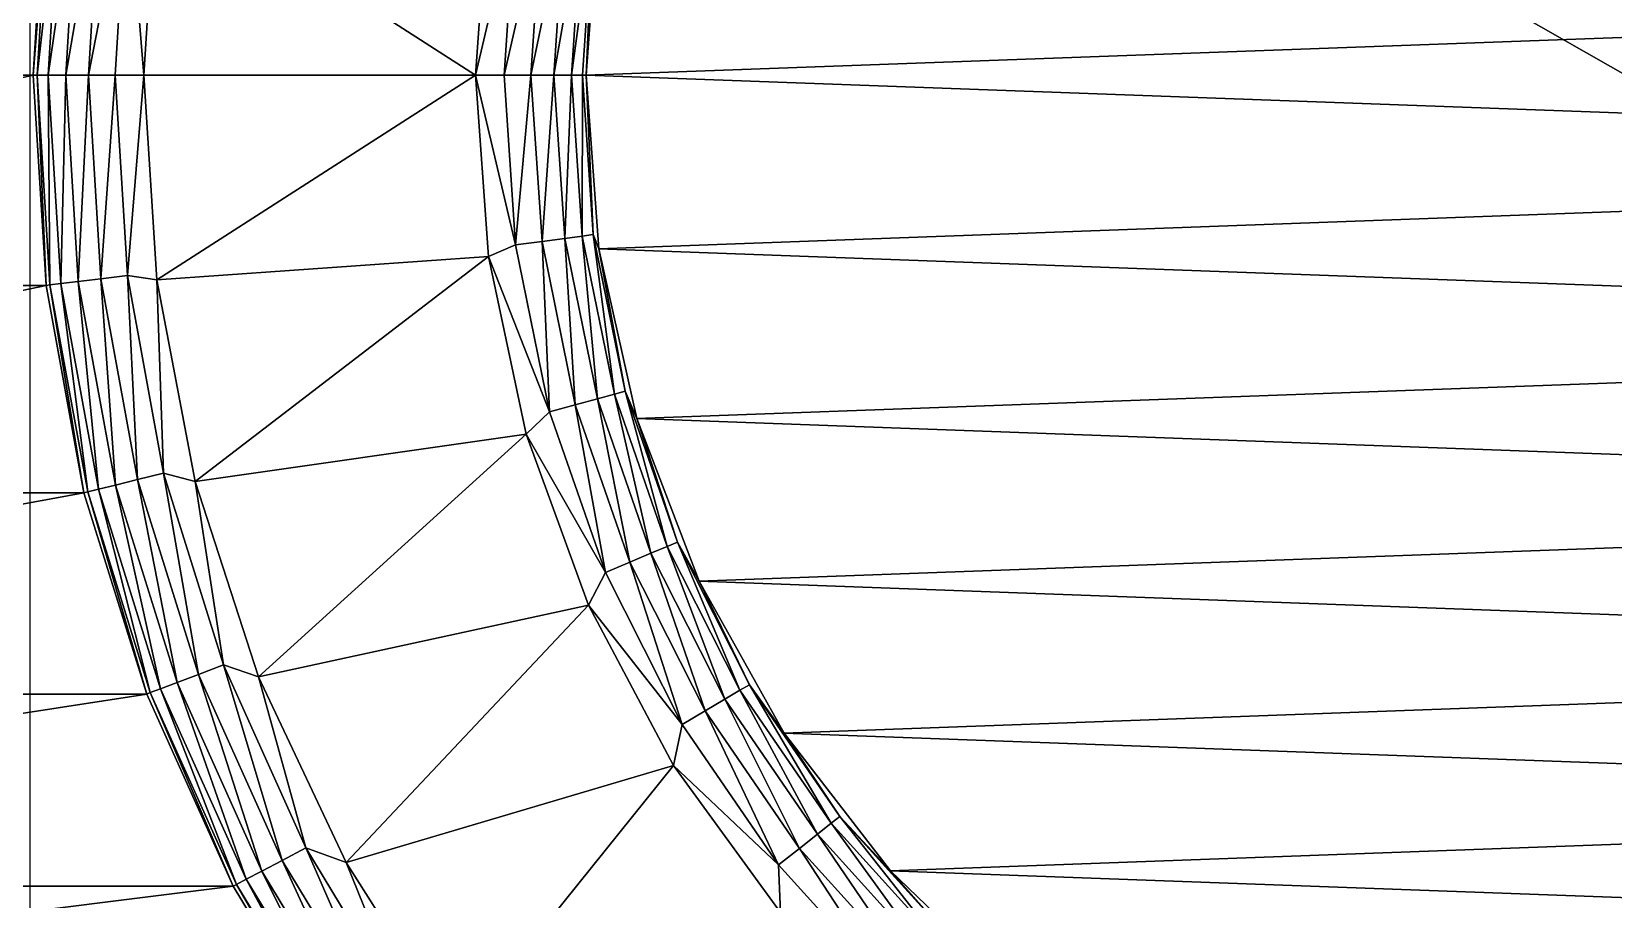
# Model space of a CAD drawing. Extents: x 464 to 15145, y 328 to 7622.
# Drawn here: x 6346 to 7666, y 3287 to 4012 of the extents above; entities that cross this region are included whole.
import ezdxf

# ---------------------------------------------------------------- set-up
doc = ezdxf.new("R2010")
doc.units = 0
doc.layers.get('0').update_dxf_attribs({"linetype": 'CONTINUOUS'})

msp = doc.modelspace()

# ---------------------------------------------------------------- linework, layer by layer
at = {"color": 7}
for points in [[(6344.4, 4734.4, -4432), (9264.7, 3216.1, -4432), (6488.9, 4797.1, -4432), (6344.4, 4734.4, -4432)], [(6488.9, 4797.1, -4432), (9264.7, 3216.1, -4432), (9264.7, 4734.4, -4432), (6488.9, 4797.1, -4432)], [(6344.4, 3216.1, -4432), (9120.2, 3153.3, -4432), (6344.4, 4734.4, -4432), (6344.4, 3216.1, -4432)], [(9120.2, 3153.3, -4432), (9264.7, 3216.1, -4432), (6344.4, 4734.4, -4432), (9120.2, 3153.3, -4432)], [(6357.8, 4150.9, -3744.1), (5568.7, 3975.2, -3744.1), (5558, 4150.9, -3744.1), (6357.8, 4150.9, -3744.1)], [(6347.2, 3975.2, -3744.1), (5568.7, 3975.2, -3744.1), (6357.8, 4150.9, -3744.1), (6347.2, 3975.2, -3744.1)], [(6357.8, 4150.9, -96.9), (6360.9, 4150.5, -73.1), (6347.2, 3975.2, -96.9), (6357.8, 4150.9, -96.9)], [(6357.8, 4150.9, -3744.1), (6357.8, 4150.9, -96.9), (6347.2, 3975.2, -3744.1), (6357.8, 4150.9, -3744.1)], [(6347.2, 3975.2, -3744.1), (6357.8, 4150.9, -96.9), (6347.2, 3975.2, -96.9), (6347.2, 3975.2, -3744.1)], [(6347.2, 3975.2, -96.9), (6360.9, 4150.5, -73.1), (6350.3, 3975.2, -73.1), (6347.2, 3975.2, -96.9)], [(6370.1, 4149.4, -50.8), (6350.3, 3975.2, -73.1), (6360.9, 4150.5, -73.1), (6370.1, 4149.4, -50.8)], [(6370.1, 4149.4, -50.8), (6359.5, 3975.2, -50.8), (6350.3, 3975.2, -73.1), (6370.1, 4149.4, -50.8)], [(6384.6, 4147.7, -31.7), (6359.5, 3975.2, -50.8), (6370.1, 4149.4, -50.8), (6384.6, 4147.7, -31.7)], [(6384.6, 4147.7, -31.7), (6374.2, 3975.2, -31.7), (6359.5, 3975.2, -50.8), (6384.6, 4147.7, -31.7)], [(6403.6, 4145.4, -17), (6374.2, 3975.2, -31.7), (6384.6, 4147.7, -31.7), (6403.6, 4145.4, -17)], [(6403.6, 4145.4, -17), (6393.3, 3975.2, -17), (6374.2, 3975.2, -31.7), (6403.6, 4145.4, -17)], [(6425.7, 4142.7, -7.8), (6393.3, 3975.2, -17), (6403.6, 4145.4, -17), (6425.7, 4142.7, -7.8)], [(6425.7, 4142.7, -7.8), (6415.6, 3975.2, -7.8), (6393.3, 3975.2, -17), (6425.7, 4142.7, -7.8)], [(6439.5, 3975.2, -4.6), (6415.6, 3975.2, -7.8), (6425.7, 4142.7, -7.8), (6439.5, 3975.2, -4.6)], [(6450.3, 4146.3, -4.6), (6439.5, 3975.2, -4.6), (6425.7, 4142.7, -7.8), (6450.3, 4146.3, -4.6)], [(6716.5, 3975.2, -4.6), (6439.5, 3975.2, -4.6), (6450.3, 4146.3, -4.6), (6716.5, 3975.2, -4.6)], [(6716.5, 3975.2, -4.6), (6450.3, 4146.3, -4.6), (6727.1, 4126.7, -4.6), (6716.5, 3975.2, -4.6)], [(6749.9, 4117.1, -7.8), (6716.5, 3975.2, -4.6), (6727.1, 4126.7, -4.6), (6749.9, 4117.1, -7.8)], [(6749.9, 4117.1, -7.8), (6740.4, 3975.2, -7.8), (6716.5, 3975.2, -4.6), (6749.9, 4117.1, -7.8)], [(6772, 4114.1, -17), (6740.4, 3975.2, -7.8), (6749.9, 4117.1, -7.8), (6772, 4114.1, -17)], [(6772, 4114.1, -17), (6762.7, 3975.2, -17), (6740.4, 3975.2, -7.8), (6772, 4114.1, -17)], [(6790.9, 4111.6, -31.7), (6762.7, 3975.2, -17), (6772, 4114.1, -17), (6790.9, 4111.6, -31.7)], [(6790.9, 4111.6, -31.7), (6781.8, 3975.2, -31.7), (6762.7, 3975.2, -17), (6790.9, 4111.6, -31.7)], [(6805.4, 4109.6, -50.8), (6781.8, 3975.2, -31.7), (6790.9, 4111.6, -31.7), (6805.4, 4109.6, -50.8)], [(6805.4, 4109.6, -50.8), (6796.5, 3975.2, -50.8), (6781.8, 3975.2, -31.7), (6805.4, 4109.6, -50.8)], [(6814.6, 4108.4, -73.1), (6796.5, 3975.2, -50.8), (6805.4, 4109.6, -50.8), (6814.6, 4108.4, -73.1)], [(6814.6, 4108.4, -73.1), (6805.7, 3975.2, -73.1), (6796.5, 3975.2, -50.8), (6814.6, 4108.4, -73.1)], [(6808.8, 3975.2, -96.9), (6805.7, 3975.2, -73.1), (6814.6, 4108.4, -73.1), (6808.8, 3975.2, -96.9)], [(6819.4, 4120.2, -96.9), (6808.8, 3975.2, -96.9), (6814.6, 4108.4, -73.1), (6819.4, 4120.2, -96.9)], [(6808.8, 3975.2, -3744.1), (6808.8, 3975.2, -1874.4), (6819.4, 4120.2, -3744.1), (6808.8, 3975.2, -3744.1)], [(6819.4, 4120.2, -3744.1), (6808.8, 3975.2, -1874.4), (6819.4, 4120.2, -1874.4), (6819.4, 4120.2, -3744.1)], [(6819.4, 4120.2, -96.9), (6819.4, 4120.2, -1874.4), (6808.8, 3975.2, -96.9), (6819.4, 4120.2, -96.9)], [(6808.8, 3975.2, -96.9), (6819.4, 4120.2, -1874.4), (6808.8, 3975.2, -1874.4), (6808.8, 3975.2, -96.9)], [(6819.4, 4120.2, -3744.1), (8797.7, 4047.9, -3744.1), (6808.8, 3975.2, -3744.1), (6819.4, 4120.2, -3744.1)], [(6808.8, 3975.2, -3744.1), (8797.7, 4047.9, -3744.1), (8797.7, 3902.6, -3744.1), (6808.8, 3975.2, -3744.1)], [(6357.8, 3799.6, -3744.1), (5558, 3799.6, -3744.1), (6347.2, 3975.2, -3744.1), (6357.8, 3799.6, -3744.1)], [(6347.2, 3975.2, -3744.1), (5558, 3799.6, -3744.1), (5568.7, 3975.2, -3744.1), (6347.2, 3975.2, -3744.1)], [(6347.2, 3975.2, -96.9), (6350.3, 3975.2, -73.1), (6357.8, 3799.6, -96.9), (6347.2, 3975.2, -96.9)], [(6347.2, 3975.2, -3744.1), (6347.2, 3975.2, -96.9), (6357.8, 3799.6, -3744.1), (6347.2, 3975.2, -3744.1)], [(6357.8, 3799.6, -3744.1), (6347.2, 3975.2, -96.9), (6357.8, 3799.6, -96.9), (6357.8, 3799.6, -3744.1)], [(6357.8, 3799.6, -96.9), (6350.3, 3975.2, -73.1), (6360.9, 3800, -73.1), (6357.8, 3799.6, -96.9)], [(6359.5, 3975.2, -50.8), (6360.9, 3800, -73.1), (6350.3, 3975.2, -73.1), (6359.5, 3975.2, -50.8)], [(6370.1, 3801.1, -50.8), (6360.9, 3800, -73.1), (6359.5, 3975.2, -50.8), (6370.1, 3801.1, -50.8)], [(6374.2, 3975.2, -31.7), (6370.1, 3801.1, -50.8), (6359.5, 3975.2, -50.8), (6374.2, 3975.2, -31.7)], [(6384.6, 3802.8, -31.7), (6370.1, 3801.1, -50.8), (6374.2, 3975.2, -31.7), (6384.6, 3802.8, -31.7)], [(6393.3, 3975.2, -17), (6384.6, 3802.8, -31.7), (6374.2, 3975.2, -31.7), (6393.3, 3975.2, -17)], [(6403.6, 3805.1, -17), (6384.6, 3802.8, -31.7), (6393.3, 3975.2, -17), (6403.6, 3805.1, -17)], [(6403.6, 3805.1, -17), (6393.3, 3975.2, -17), (6415.6, 3975.2, -7.8), (6403.6, 3805.1, -17)], [(6403.6, 3805.1, -17), (6415.6, 3975.2, -7.8), (6425.7, 3807.8, -7.8), (6403.6, 3805.1, -17)], [(6439.5, 3975.2, -4.6), (6425.7, 3807.8, -7.8), (6415.6, 3975.2, -7.8), (6439.5, 3975.2, -4.6)], [(6450.3, 3804.2, -4.6), (6425.7, 3807.8, -7.8), (6439.5, 3975.2, -4.6), (6450.3, 3804.2, -4.6)], [(6450.3, 3804.2, -4.6), (6439.5, 3975.2, -4.6), (6716.5, 3975.2, -4.6), (6450.3, 3804.2, -4.6)], [(6727.1, 3823.8, -4.6), (6450.3, 3804.2, -4.6), (6716.5, 3975.2, -4.6), (6727.1, 3823.8, -4.6)], [(6727.1, 3823.8, -4.6), (6716.5, 3975.2, -4.6), (6749.9, 3833.4, -7.8), (6727.1, 3823.8, -4.6)], [(6749.9, 3833.4, -7.8), (6716.5, 3975.2, -4.6), (6740.4, 3975.2, -7.8), (6749.9, 3833.4, -7.8)], [(6749.9, 3833.4, -7.8), (6740.4, 3975.2, -7.8), (6762.7, 3975.2, -17), (6749.9, 3833.4, -7.8)], [(6772, 3836.4, -17), (6749.9, 3833.4, -7.8), (6762.7, 3975.2, -17), (6772, 3836.4, -17)], [(6772, 3836.4, -17), (6762.7, 3975.2, -17), (6781.8, 3975.2, -31.7), (6772, 3836.4, -17)], [(6790.9, 3838.9, -31.7), (6772, 3836.4, -17), (6781.8, 3975.2, -31.7), (6790.9, 3838.9, -31.7)], [(6790.9, 3838.9, -31.7), (6781.8, 3975.2, -31.7), (6796.5, 3975.2, -50.8), (6790.9, 3838.9, -31.7)], [(6805.4, 3840.9, -50.8), (6790.9, 3838.9, -31.7), (6796.5, 3975.2, -50.8), (6805.4, 3840.9, -50.8)], [(6805.4, 3840.9, -50.8), (6796.5, 3975.2, -50.8), (6805.7, 3975.2, -73.1), (6805.4, 3840.9, -50.8)], [(6814.6, 3842.1, -73.1), (6805.4, 3840.9, -50.8), (6805.7, 3975.2, -73.1), (6814.6, 3842.1, -73.1)], [(6808.8, 3975.2, -96.9), (6814.6, 3842.1, -73.1), (6805.7, 3975.2, -73.1), (6808.8, 3975.2, -96.9)], [(6819.4, 3830.3, -96.9), (6814.6, 3842.1, -73.1), (6808.8, 3975.2, -96.9), (6819.4, 3830.3, -96.9)], [(6819.4, 3830.3, -3744.1), (6819.4, 3830.3, -1874.4), (6808.8, 3975.2, -3744.1), (6819.4, 3830.3, -3744.1)], [(6808.8, 3975.2, -3744.1), (6819.4, 3830.3, -1874.4), (6808.8, 3975.2, -1874.4), (6808.8, 3975.2, -3744.1)], [(6808.8, 3975.2, -96.9), (6808.8, 3975.2, -1874.4), (6819.4, 3830.3, -96.9), (6808.8, 3975.2, -96.9)], [(6819.4, 3830.3, -96.9), (6808.8, 3975.2, -1874.4), (6819.4, 3830.3, -1874.4), (6819.4, 3830.3, -96.9)], [(6808.8, 3975.2, -3744.1), (8797.7, 3902.6, -3744.1), (6819.4, 3830.3, -3744.1), (6808.8, 3975.2, -3744.1)], [(6819.4, 3830.3, -3744.1), (8797.7, 3902.6, -3744.1), (8776.5, 3758.7, -3744.1), (6819.4, 3830.3, -3744.1)], [(6778.2, 3694.1, -7.8), (6727.1, 3823.8, -4.6), (6749.9, 3833.4, -7.8), (6778.2, 3694.1, -7.8)], [(6778.2, 3694.1, -7.8), (6749.9, 3833.4, -7.8), (6772, 3836.4, -17), (6778.2, 3694.1, -7.8)], [(6799.7, 3700, -17), (6772, 3836.4, -17), (6790.9, 3838.9, -31.7), (6799.7, 3700, -17)], [(6799.7, 3700, -17), (6778.2, 3694.1, -7.8), (6772, 3836.4, -17), (6799.7, 3700, -17)], [(6818.1, 3705, -31.7), (6790.9, 3838.9, -31.7), (6805.4, 3840.9, -50.8), (6818.1, 3705, -31.7)], [(6818.1, 3705, -31.7), (6799.7, 3700, -17), (6790.9, 3838.9, -31.7), (6818.1, 3705, -31.7)], [(6832.3, 3708.9, -50.8), (6805.4, 3840.9, -50.8), (6814.6, 3842.1, -73.1), (6832.3, 3708.9, -50.8)], [(6832.3, 3708.9, -50.8), (6818.1, 3705, -31.7), (6805.4, 3840.9, -50.8), (6832.3, 3708.9, -50.8)], [(6814.6, 3842.1, -73.1), (6819.4, 3830.3, -96.9), (6841.2, 3711.3, -73.1), (6814.6, 3842.1, -73.1)], [(6841.2, 3711.3, -73.1), (6832.3, 3708.9, -50.8), (6814.6, 3842.1, -73.1), (6841.2, 3711.3, -73.1)], [(6841.2, 3711.3, -73.1), (6819.4, 3830.3, -96.9), (6851, 3688.4, -96.9), (6841.2, 3711.3, -73.1)], [(6851, 3688.4, -3744.1), (6851, 3688.4, -1874.4), (6819.4, 3830.3, -3744.1), (6851, 3688.4, -3744.1)], [(6819.4, 3830.3, -3744.1), (6851, 3688.4, -1874.4), (6819.4, 3830.3, -1874.4), (6819.4, 3830.3, -3744.1)], [(6819.4, 3830.3, -96.9), (6819.4, 3830.3, -1874.4), (6851, 3688.4, -96.9), (6819.4, 3830.3, -96.9)], [(6851, 3688.4, -96.9), (6819.4, 3830.3, -1874.4), (6851, 3688.4, -1874.4), (6851, 3688.4, -96.9)], [(6819.4, 3830.3, -3744.1), (8776.5, 3758.7, -3744.1), (6851, 3688.4, -3744.1), (6819.4, 3830.3, -3744.1)], [(6727.1, 3823.8, -4.6), (6482.4, 3635.8, -4.6), (6450.3, 3804.2, -4.6), (6727.1, 3823.8, -4.6)], [(6758.6, 3675.3, -4.6), (6482.4, 3635.8, -4.6), (6727.1, 3823.8, -4.6), (6758.6, 3675.3, -4.6)], [(6758.6, 3675.3, -4.6), (6727.1, 3823.8, -4.6), (6778.2, 3694.1, -7.8), (6758.6, 3675.3, -4.6)], [(6403.6, 3805.1, -17), (6415.8, 3632.9, -31.7), (6384.6, 3802.8, -31.7), (6403.6, 3805.1, -17)], [(6425.7, 3807.8, -7.8), (6434.3, 3637.5, -17), (6403.6, 3805.1, -17), (6425.7, 3807.8, -7.8)], [(6434.3, 3637.5, -17), (6415.8, 3632.9, -31.7), (6403.6, 3805.1, -17), (6434.3, 3637.5, -17)], [(6425.7, 3807.8, -7.8), (6450.3, 3804.2, -4.6), (6456, 3642.8, -7.8), (6425.7, 3807.8, -7.8)], [(6425.7, 3807.8, -7.8), (6456, 3642.8, -7.8), (6434.3, 3637.5, -17), (6425.7, 3807.8, -7.8)], [(6456, 3642.8, -7.8), (6450.3, 3804.2, -4.6), (6482.4, 3635.8, -4.6), (6456, 3642.8, -7.8)], [(5558, 3799.6, -3744.1), (6357.8, 3799.6, -3744.1), (5526.3, 3626.5, -3744.1), (5558, 3799.6, -3744.1)], [(5526.3, 3626.5, -3744.1), (6357.8, 3799.6, -3744.1), (6389.5, 3626.5, -3744.1), (5526.3, 3626.5, -3744.1)], [(6357.8, 3799.6, -96.9), (6360.9, 3800, -73.1), (6389.5, 3626.5, -96.9), (6357.8, 3799.6, -96.9)], [(6357.8, 3799.6, -3744.1), (6357.8, 3799.6, -96.9), (6389.5, 3626.5, -3744.1), (6357.8, 3799.6, -3744.1)], [(6389.5, 3626.5, -3744.1), (6357.8, 3799.6, -96.9), (6389.5, 3626.5, -96.9), (6389.5, 3626.5, -3744.1)], [(6370.1, 3801.1, -50.8), (6392.6, 3627.2, -73.1), (6360.9, 3800, -73.1), (6370.1, 3801.1, -50.8)], [(6389.5, 3626.5, -96.9), (6360.9, 3800, -73.1), (6392.6, 3627.2, -73.1), (6389.5, 3626.5, -96.9)], [(6384.6, 3802.8, -31.7), (6401.5, 3629.4, -50.8), (6370.1, 3801.1, -50.8), (6384.6, 3802.8, -31.7)], [(6401.5, 3629.4, -50.8), (6392.6, 3627.2, -73.1), (6370.1, 3801.1, -50.8), (6401.5, 3629.4, -50.8)], [(6415.8, 3632.9, -31.7), (6401.5, 3629.4, -50.8), (6384.6, 3802.8, -31.7), (6415.8, 3632.9, -31.7)], [(6851, 3688.4, -3744.1), (8776.5, 3758.7, -3744.1), (8734.6, 3619.5, -3744.1), (6851, 3688.4, -3744.1)], [(6876.4, 3581.7, -50.8), (6832.3, 3708.9, -50.8), (6841.2, 3711.3, -73.1), (6876.4, 3581.7, -50.8)], [(6841.2, 3711.3, -73.1), (6851, 3688.4, -96.9), (6884.9, 3585.3, -73.1), (6841.2, 3711.3, -73.1)], [(6884.9, 3585.3, -73.1), (6876.4, 3581.7, -50.8), (6841.2, 3711.3, -73.1), (6884.9, 3585.3, -73.1)], [(6824.8, 3559.8, -7.8), (6778.2, 3694.1, -7.8), (6799.7, 3700, -17), (6824.8, 3559.8, -7.8)], [(6845.3, 3568.5, -17), (6799.7, 3700, -17), (6818.1, 3705, -31.7), (6845.3, 3568.5, -17)], [(6845.3, 3568.5, -17), (6824.8, 3559.8, -7.8), (6799.7, 3700, -17), (6845.3, 3568.5, -17)], [(6862.9, 3576, -31.7), (6818.1, 3705, -31.7), (6832.3, 3708.9, -50.8), (6862.9, 3576, -31.7)], [(6862.9, 3576, -31.7), (6845.3, 3568.5, -17), (6818.1, 3705, -31.7), (6862.9, 3576, -31.7)], [(6876.4, 3581.7, -50.8), (6862.9, 3576, -31.7), (6832.3, 3708.9, -50.8), (6876.4, 3581.7, -50.8)], [(6824.8, 3559.8, -7.8), (6758.6, 3675.3, -4.6), (6778.2, 3694.1, -7.8), (6824.8, 3559.8, -7.8)], [(6884.9, 3585.3, -73.1), (6851, 3688.4, -96.9), (6903, 3552.6, -96.9), (6884.9, 3585.3, -73.1)], [(6903, 3552.6, -3744.1), (6903, 3552.6, -1874.4), (6851, 3688.4, -3744.1), (6903, 3552.6, -3744.1)], [(6851, 3688.4, -3744.1), (6903, 3552.6, -1874.4), (6851, 3688.4, -1874.4), (6851, 3688.4, -3744.1)], [(6851, 3688.4, -96.9), (6851, 3688.4, -1874.4), (6903, 3552.6, -96.9), (6851, 3688.4, -96.9)], [(6903, 3552.6, -96.9), (6851, 3688.4, -1874.4), (6903, 3552.6, -1874.4), (6903, 3552.6, -96.9)], [(6851, 3688.4, -3744.1), (8734.6, 3619.5, -3744.1), (6903, 3552.6, -3744.1), (6851, 3688.4, -3744.1)], [(6758.6, 3675.3, -4.6), (6535.3, 3472.7, -4.6), (6482.4, 3635.8, -4.6), (6758.6, 3675.3, -4.6)], [(6810.6, 3532.7, -4.6), (6535.3, 3472.7, -4.6), (6758.6, 3675.3, -4.6), (6810.6, 3532.7, -4.6)], [(6810.6, 3532.7, -4.6), (6758.6, 3675.3, -4.6), (6824.8, 3559.8, -7.8), (6810.6, 3532.7, -4.6)], [(6415.8, 3632.9, -31.7), (6453.4, 3462.8, -50.8), (6401.5, 3629.4, -50.8), (6415.8, 3632.9, -31.7)], [(6434.3, 3637.5, -17), (6467.2, 3468, -31.7), (6415.8, 3632.9, -31.7), (6434.3, 3637.5, -17)], [(6467.2, 3468, -31.7), (6453.4, 3462.8, -50.8), (6415.8, 3632.9, -31.7), (6467.2, 3468, -31.7)], [(6456, 3642.8, -7.8), (6485, 3474.8, -17), (6434.3, 3637.5, -17), (6456, 3642.8, -7.8)], [(6485, 3474.8, -17), (6467.2, 3468, -31.7), (6434.3, 3637.5, -17), (6485, 3474.8, -17)], [(6456, 3642.8, -7.8), (6482.4, 3635.8, -4.6), (6505.9, 3482.7, -7.8), (6456, 3642.8, -7.8)], [(6456, 3642.8, -7.8), (6505.9, 3482.7, -7.8), (6485, 3474.8, -17), (6456, 3642.8, -7.8)], [(6505.9, 3482.7, -7.8), (6482.4, 3635.8, -4.6), (6535.3, 3472.7, -4.6), (6505.9, 3482.7, -7.8)], [(5526.3, 3626.5, -3744.1), (6389.5, 3626.5, -3744.1), (5473.9, 3458.4, -3744.1), (5526.3, 3626.5, -3744.1)], [(5473.9, 3458.4, -3744.1), (6389.5, 3626.5, -3744.1), (6441.9, 3458.4, -3744.1), (5473.9, 3458.4, -3744.1)], [(6389.5, 3626.5, -96.9), (6392.6, 3627.2, -73.1), (6441.9, 3458.4, -96.9), (6389.5, 3626.5, -96.9)], [(6389.5, 3626.5, -3744.1), (6389.5, 3626.5, -96.9), (6441.9, 3458.4, -3744.1), (6389.5, 3626.5, -3744.1)], [(6441.9, 3458.4, -3744.1), (6389.5, 3626.5, -96.9), (6441.9, 3458.4, -96.9), (6441.9, 3458.4, -3744.1)], [(6401.5, 3629.4, -50.8), (6444.8, 3459.6, -73.1), (6392.6, 3627.2, -73.1), (6401.5, 3629.4, -50.8)], [(6441.9, 3458.4, -96.9), (6392.6, 3627.2, -73.1), (6444.8, 3459.6, -73.1), (6441.9, 3458.4, -96.9)], [(6453.4, 3462.8, -50.8), (6444.8, 3459.6, -73.1), (6401.5, 3629.4, -50.8), (6453.4, 3462.8, -50.8)], [(6903, 3552.6, -3744.1), (8734.6, 3619.5, -3744.1), (8672.9, 3487.9, -3744.1), (6903, 3552.6, -3744.1)], [(6924.6, 3454, -31.7), (6862.9, 3576, -31.7), (6876.4, 3581.7, -50.8), (6924.6, 3454, -31.7)], [(6937.2, 3461.5, -50.8), (6876.4, 3581.7, -50.8), (6884.9, 3585.3, -73.1), (6937.2, 3461.5, -50.8)], [(6937.2, 3461.5, -50.8), (6924.6, 3454, -31.7), (6876.4, 3581.7, -50.8), (6937.2, 3461.5, -50.8)], [(6884.9, 3585.3, -73.1), (6903, 3552.6, -96.9), (6945.1, 3466.2, -73.1), (6884.9, 3585.3, -73.1)], [(6945.1, 3466.2, -73.1), (6937.2, 3461.5, -50.8), (6884.9, 3585.3, -73.1), (6945.1, 3466.2, -73.1)], [(6888.9, 3432.9, -7.8), (6824.8, 3559.8, -7.8), (6845.3, 3568.5, -17), (6888.9, 3432.9, -7.8)], [(6908.1, 3444.3, -17), (6845.3, 3568.5, -17), (6862.9, 3576, -31.7), (6908.1, 3444.3, -17)], [(6908.1, 3444.3, -17), (6888.9, 3432.9, -7.8), (6845.3, 3568.5, -17), (6908.1, 3444.3, -17)], [(6924.6, 3454, -31.7), (6908.1, 3444.3, -17), (6862.9, 3576, -31.7), (6924.6, 3454, -31.7)], [(6888.9, 3432.9, -7.8), (6810.6, 3532.7, -4.6), (6824.8, 3559.8, -7.8), (6888.9, 3432.9, -7.8)], [(6945.1, 3466.2, -73.1), (6903, 3552.6, -96.9), (6974.1, 3425.8, -96.9), (6945.1, 3466.2, -73.1)], [(6974.1, 3425.8, -3744.1), (6974.1, 3425.8, -1874.4), (6903, 3552.6, -3744.1), (6974.1, 3425.8, -3744.1)], [(6903, 3552.6, -3744.1), (6974.1, 3425.8, -1874.4), (6903, 3552.6, -1874.4), (6903, 3552.6, -3744.1)], [(6903, 3552.6, -96.9), (6903, 3552.6, -1874.4), (6974.1, 3425.8, -96.9), (6903, 3552.6, -96.9)], [(6974.1, 3425.8, -96.9), (6903, 3552.6, -1874.4), (6974.1, 3425.8, -1874.4), (6974.1, 3425.8, -96.9)], [(6903, 3552.6, -3744.1), (8672.9, 3487.9, -3744.1), (6974.1, 3425.8, -3744.1), (6903, 3552.6, -3744.1)], [(6810.6, 3532.7, -4.6), (6608.3, 3317.6, -4.6), (6535.3, 3472.7, -4.6), (6810.6, 3532.7, -4.6)], [(6881.8, 3398.7, -4.6), (6608.3, 3317.6, -4.6), (6810.6, 3532.7, -4.6), (6881.8, 3398.7, -4.6)], [(6881.8, 3398.7, -4.6), (6810.6, 3532.7, -4.6), (6888.9, 3432.9, -7.8), (6881.8, 3398.7, -4.6)], [(6974.1, 3425.8, -3744.1), (8672.9, 3487.9, -3744.1), (8592.7, 3366.7, -3744.1), (6974.1, 3425.8, -3744.1)], [(6485, 3474.8, -17), (6538, 3310.5, -31.7), (6467.2, 3468, -31.7), (6485, 3474.8, -17)], [(6505.9, 3482.7, -7.8), (6555, 3319.4, -17), (6485, 3474.8, -17), (6505.9, 3482.7, -7.8)], [(6555, 3319.4, -17), (6538, 3310.5, -31.7), (6485, 3474.8, -17), (6555, 3319.4, -17)], [(6505.9, 3482.7, -7.8), (6535.3, 3472.7, -4.6), (6574.7, 3329.8, -7.8), (6505.9, 3482.7, -7.8)], [(6505.9, 3482.7, -7.8), (6574.7, 3329.8, -7.8), (6555, 3319.4, -17), (6505.9, 3482.7, -7.8)], [(6453.4, 3462.8, -50.8), (6516.9, 3299.4, -73.1), (6444.8, 3459.6, -73.1), (6453.4, 3462.8, -50.8)], [(6467.2, 3468, -31.7), (6525, 3303.7, -50.8), (6453.4, 3462.8, -50.8), (6467.2, 3468, -31.7)], [(6525, 3303.7, -50.8), (6516.9, 3299.4, -73.1), (6453.4, 3462.8, -50.8), (6525, 3303.7, -50.8)], [(6538, 3310.5, -31.7), (6525, 3303.7, -50.8), (6467.2, 3468, -31.7), (6538, 3310.5, -31.7)], [(6574.7, 3329.8, -7.8), (6535.3, 3472.7, -4.6), (6608.3, 3317.6, -4.6), (6574.7, 3329.8, -7.8)], [(7001.9, 3341.4, -31.7), (6924.6, 3454, -31.7), (6937.2, 3461.5, -50.8), (7001.9, 3341.4, -31.7)], [(7013.4, 3350.5, -50.8), (6937.2, 3461.5, -50.8), (6945.1, 3466.2, -73.1), (7013.4, 3350.5, -50.8)], [(7013.4, 3350.5, -50.8), (7001.9, 3341.4, -31.7), (6937.2, 3461.5, -50.8), (7013.4, 3350.5, -50.8)], [(6945.1, 3466.2, -73.1), (6974.1, 3425.8, -96.9), (7020.6, 3356.2, -73.1), (6945.1, 3466.2, -73.1)], [(7020.6, 3356.2, -73.1), (7013.4, 3350.5, -50.8), (6945.1, 3466.2, -73.1), (7020.6, 3356.2, -73.1)], [(5473.9, 3458.4, -3744.1), (6441.9, 3458.4, -3744.1), (5401.7, 3298, -3744.1), (5473.9, 3458.4, -3744.1)], [(5401.7, 3298, -3744.1), (6441.9, 3458.4, -3744.1), (6514.1, 3298, -3744.1), (5401.7, 3298, -3744.1)], [(6441.9, 3458.4, -96.9), (6444.8, 3459.6, -73.1), (6514.1, 3298, -96.9), (6441.9, 3458.4, -96.9)], [(6441.9, 3458.4, -3744.1), (6441.9, 3458.4, -96.9), (6514.1, 3298, -3744.1), (6441.9, 3458.4, -3744.1)], [(6514.1, 3298, -3744.1), (6441.9, 3458.4, -96.9), (6514.1, 3298, -96.9), (6514.1, 3298, -3744.1)], [(6514.1, 3298, -96.9), (6444.8, 3459.6, -73.1), (6516.9, 3299.4, -73.1), (6514.1, 3298, -96.9)], [(6986.9, 3329.5, -17), (6908.1, 3444.3, -17), (6924.6, 3454, -31.7), (6986.9, 3329.5, -17)], [(7001.9, 3341.4, -31.7), (6986.9, 3329.5, -17), (6924.6, 3454, -31.7), (7001.9, 3341.4, -31.7)], [(6969.4, 3315.7, -7.8), (6888.9, 3432.9, -7.8), (6908.1, 3444.3, -17), (6969.4, 3315.7, -7.8)], [(6986.9, 3329.5, -17), (6969.4, 3315.7, -7.8), (6908.1, 3444.3, -17), (6986.9, 3329.5, -17)], [(6969.4, 3315.7, -7.8), (6881.8, 3398.7, -4.6), (6888.9, 3432.9, -7.8), (6969.4, 3315.7, -7.8)], [(7020.6, 3356.2, -73.1), (6974.1, 3425.8, -96.9), (7063, 3310.8, -96.9), (7020.6, 3356.2, -73.1)], [(7063, 3310.8, -3744.1), (7063, 3310.8, -1874.4), (6974.1, 3425.8, -3744.1), (7063, 3310.8, -3744.1)], [(6974.1, 3425.8, -3744.1), (7063, 3310.8, -1874.4), (6974.1, 3425.8, -1874.4), (6974.1, 3425.8, -3744.1)], [(6974.1, 3425.8, -96.9), (6974.1, 3425.8, -1874.4), (7063, 3310.8, -96.9), (6974.1, 3425.8, -96.9)], [(7063, 3310.8, -96.9), (6974.1, 3425.8, -1874.4), (7063, 3310.8, -1874.4), (7063, 3310.8, -96.9)], [(6974.1, 3425.8, -3744.1), (8592.7, 3366.7, -3744.1), (7063, 3310.8, -3744.1), (6974.1, 3425.8, -3744.1)], [(6881.8, 3398.7, -4.6), (6700.2, 3172.9, -4.6), (6608.3, 3317.6, -4.6), (6881.8, 3398.7, -4.6)], [(6971.1, 3275.8, -4.6), (6700.2, 3172.9, -4.6), (6881.8, 3398.7, -4.6), (6971.1, 3275.8, -4.6)], [(6971.1, 3275.8, -4.6), (6881.8, 3398.7, -4.6), (6969.4, 3315.7, -7.8), (6971.1, 3275.8, -4.6)], [(7103.7, 3250.6, -50.8), (7013.4, 3350.5, -50.8), (7020.6, 3356.2, -73.1), (7103.7, 3250.6, -50.8)], [(7020.6, 3356.2, -73.1), (7063, 3310.8, -96.9), (7110.1, 3257.2, -73.1), (7020.6, 3356.2, -73.1)], [(7110.1, 3257.2, -73.1), (7103.7, 3250.6, -50.8), (7020.6, 3356.2, -73.1), (7110.1, 3257.2, -73.1)], [(7063, 3310.8, -3744.1), (8592.7, 3366.7, -3744.1), (8495.7, 3258.4, -3744.1), (7063, 3310.8, -3744.1)], [(7080.2, 3226.3, -17), (6986.9, 3329.5, -17), (7001.9, 3341.4, -31.7), (7080.2, 3226.3, -17)], [(7093.5, 3240, -31.7), (7001.9, 3341.4, -31.7), (7013.4, 3350.5, -50.8), (7093.5, 3240, -31.7)], [(7093.5, 3240, -31.7), (7080.2, 3226.3, -17), (7001.9, 3341.4, -31.7), (7093.5, 3240, -31.7)], [(7103.7, 3250.6, -50.8), (7093.5, 3240, -31.7), (7013.4, 3350.5, -50.8), (7103.7, 3250.6, -50.8)], [(6574.7, 3329.8, -7.8), (6643.1, 3173.6, -17), (6555, 3319.4, -17), (6574.7, 3329.8, -7.8)], [(6574.7, 3329.8, -7.8), (6608.3, 3317.6, -4.6), (6661.5, 3186.2, -7.8), (6574.7, 3329.8, -7.8)], [(6574.7, 3329.8, -7.8), (6661.5, 3186.2, -7.8), (6643.1, 3173.6, -17), (6574.7, 3329.8, -7.8)], [(7064.8, 3210.3, -7.8), (6969.4, 3315.7, -7.8), (6986.9, 3329.5, -17), (7064.8, 3210.3, -7.8)], [(7080.2, 3226.3, -17), (7064.8, 3210.3, -7.8), (6986.9, 3329.5, -17), (7080.2, 3226.3, -17)], [(6555, 3319.4, -17), (6627.4, 3162.7, -31.7), (6538, 3310.5, -31.7), (6555, 3319.4, -17)], [(6643.1, 3173.6, -17), (6627.4, 3162.7, -31.7), (6555, 3319.4, -17), (6643.1, 3173.6, -17)], [(6661.5, 3186.2, -7.8), (6608.3, 3317.6, -4.6), (6700.2, 3172.9, -4.6), (6661.5, 3186.2, -7.8)], [(7064.8, 3210.3, -7.8), (6971.1, 3275.8, -4.6), (6969.4, 3315.7, -7.8), (7064.8, 3210.3, -7.8)], [(6525, 3303.7, -50.8), (6607.7, 3149.1, -73.1), (6516.9, 3299.4, -73.1), (6525, 3303.7, -50.8)], [(6538, 3310.5, -31.7), (6615.3, 3154.4, -50.8), (6525, 3303.7, -50.8), (6538, 3310.5, -31.7)], [(6615.3, 3154.4, -50.8), (6607.7, 3149.1, -73.1), (6525, 3303.7, -50.8), (6615.3, 3154.4, -50.8)], [(6627.4, 3162.7, -31.7), (6615.3, 3154.4, -50.8), (6538, 3310.5, -31.7), (6627.4, 3162.7, -31.7)], [(7110.1, 3257.2, -73.1), (7063, 3310.8, -96.9), (7167.6, 3209.9, -96.9), (7110.1, 3257.2, -73.1)], [(7167.6, 3209.9, -3744.1), (7167.6, 3209.9, -1874.4), (7063, 3310.8, -3744.1), (7167.6, 3209.9, -3744.1)], [(7063, 3310.8, -3744.1), (7167.6, 3209.9, -1874.4), (7063, 3310.8, -1874.4), (7063, 3310.8, -3744.1)], [(7063, 3310.8, -96.9), (7063, 3310.8, -1874.4), (7167.6, 3209.9, -96.9), (7063, 3310.8, -96.9)], [(7167.6, 3209.9, -96.9), (7063, 3310.8, -1874.4), (7167.6, 3209.9, -1874.4), (7167.6, 3209.9, -96.9)], [(7063, 3310.8, -3744.1), (8495.7, 3258.4, -3744.1), (7167.6, 3209.9, -3744.1), (7063, 3310.8, -3744.1)], [(5401.7, 3298, -3744.1), (6514.1, 3298, -3744.1), (5310.7, 3147.3, -3744.1), (5401.7, 3298, -3744.1)], [(5310.7, 3147.3, -3744.1), (6514.1, 3298, -3744.1), (6605.1, 3147.3, -3744.1), (5310.7, 3147.3, -3744.1)], [(6514.1, 3298, -96.9), (6516.9, 3299.4, -73.1), (6605.1, 3147.3, -96.9), (6514.1, 3298, -96.9)], [(6514.1, 3298, -3744.1), (6514.1, 3298, -96.9), (6605.1, 3147.3, -3744.1), (6514.1, 3298, -3744.1)], [(6605.1, 3147.3, -3744.1), (6514.1, 3298, -96.9), (6605.1, 3147.3, -96.9), (6605.1, 3147.3, -3744.1)], [(6605.1, 3147.3, -96.9), (6516.9, 3299.4, -73.1), (6607.7, 3149.1, -73.1), (6605.1, 3147.3, -96.9)]]:
    msp.add_3dface(points, dxfattribs=at)

doc.saveas('drawing.dxf')
